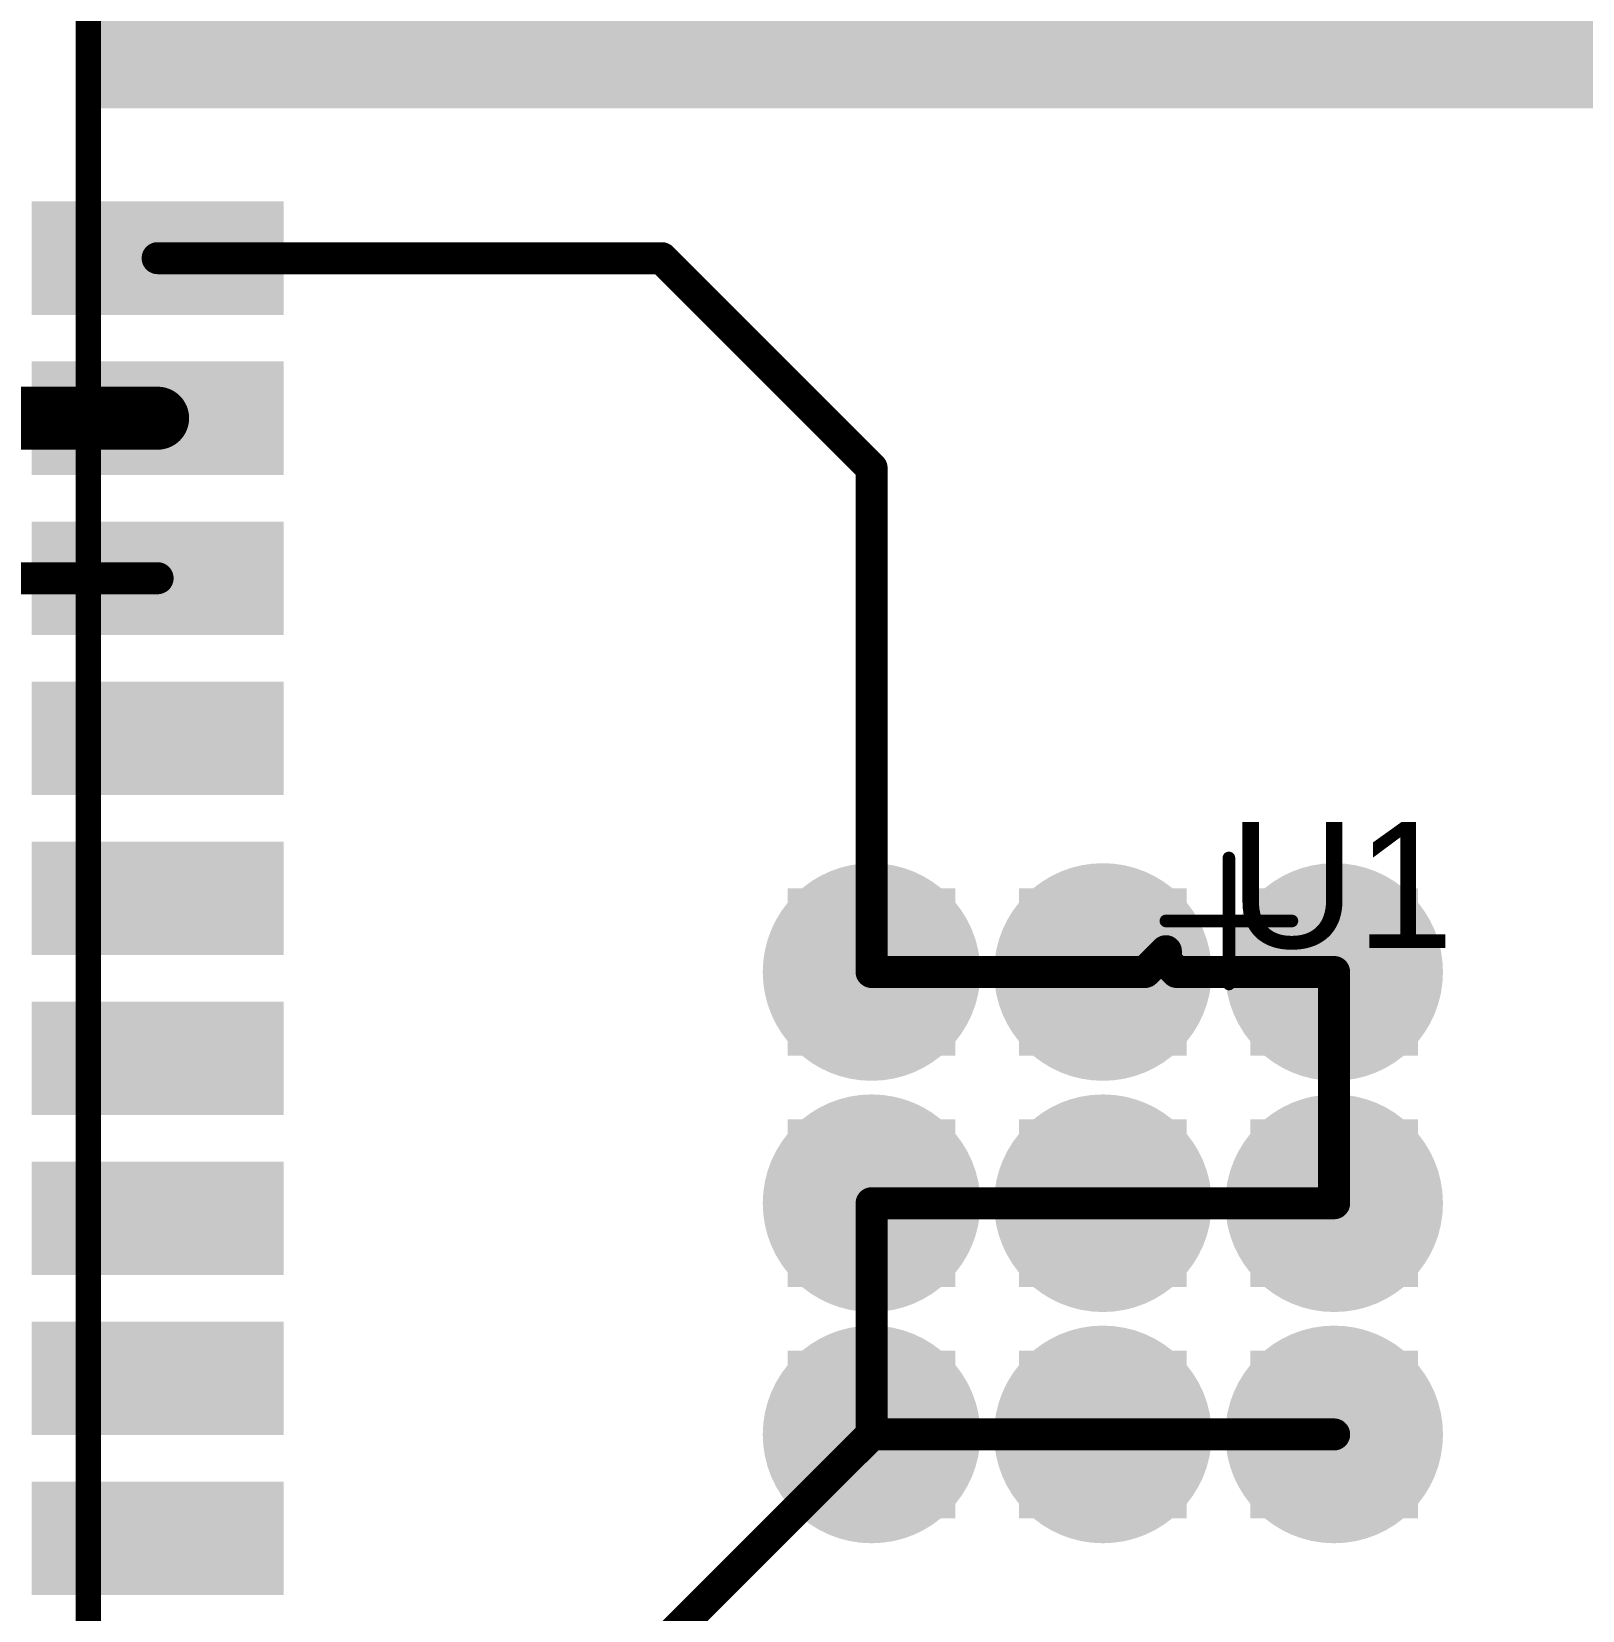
# Model space of a CAD drawing. Header units: inches. Extents: x 0 to 5429, y 0 to 5429.
# Drawn here: x 29.5 to 41.8, y 34.27 to 46.8 of the extents above; entities that cross this region are included whole.
import ezdxf

# ---------------------------------------------------------------- set-up
doc = ezdxf.new("R2010")
doc.units = ezdxf.units.IN
for name, color, linetype in [('Bottom Layer', 5, 'Continuous'), ('Bottom Solder', 6, 'Continuous'), ('GND', 16, 'Continuous'), ('Keep-Out Layer', 6, 'Continuous'), ('Multi-Layer', 9, 'Continuous'), ('Pad Holes', 156, 'Continuous'), ('Top 3D Body', 56, 'Continuous'), ('Top Assembly', 56, 'Continuous'), ('Top Component Center', 56, 'Continuous'), ('Top Layer', 1, 'Continuous'), ('Top Overlay', 2, 'Continuous'), ('Top Paste', 8, 'Continuous'), ('Top Solder', 216, 'Continuous'), ('VDD', 76, 'Continuous')]:
    doc.layers.add(name, color=color, linetype=linetype)
doc.styles.add('Arial', font='', dxfattribs={"height": 0.2})
doc.styles.get('Arial').set_extended_font_data('Arial')

# ---------------------------------------------------------------- blocks, each defined once
blk = doc.blocks.new('FP_ESP32_WROOM_32D_MFG_26')
at = {"layer": 'Keep-Out Layer'}
blk.add_hatch(color=6, dxfattribs=at).paths.add_polyline_path([(-9.00000994, 6.449999800000001), (9.000004859999999, 6.449999800000001), (9.000004859999999, 12.7500126), (-9.00000994, 12.7500126)])
blk.add_hatch(color=6, dxfattribs=at).paths.add_polyline_path([(-9.00000994, 6.449999800000001), (9.000004859999999, 6.449999800000001), (9.000004859999999, 12.7500126), (-9.00000994, 12.7500126)])
at = {"layer": 'Top Layer'}
for points in [[(-9.49998608, 5.710010169999999), (-7.499985, 5.710010169999999), (-7.499985, 4.81000943), (-9.49998608, 4.81000943)], [(-9.49998608, 4.44001017), (-7.499985, 4.44001017), (-7.499985, 3.54000943), (-9.49998608, 3.54000943)], [(-9.49998608, 3.17001017), (-7.499985, 3.17001017), (-7.499985, 2.27000943), (-9.49998608, 2.27000943)], [(-9.49998608, 1.90001017), (-7.499985, 1.90001017), (-7.499985, 1.00000943), (-9.49998608, 1.00000943)], [(-9.49998608, 0.6300101699999999), (-7.499985, 0.6300101699999999), (-7.499985, -0.26999057), (-9.49998608, -0.26999057)], [(-3.50002348, 0.25999694), (-2.1700236, 0.25999694), (-2.1700236, -1.07000294), (-3.50002348, -1.07000294)], [(-1.66497508, 0.25999694), (-0.3349752, 0.25999694), (-0.3349752, -1.07000294), (-1.66497508, -1.07000294)], [(0.17002252, 0.25999694), (1.5000224, 0.25999694), (1.5000224, -1.07000294), (0.17002252, -1.07000294)], [(-9.49998608, -0.63998983), (-7.499985, -0.63998983), (-7.499985, -1.53999057), (-9.49998608, -1.53999057)], [(-3.50002348, -1.57500066), (-2.1700236, -1.57500066), (-2.1700236, -2.90500054), (-3.50002348, -2.90500054)], [(-1.66497508, -1.57500066), (-0.3349752, -1.57500066), (-0.3349752, -2.90500054), (-1.66497508, -2.90500054)], [(0.17002252, -1.57500066), (1.5000224, -1.57500066), (1.5000224, -2.90500054), (0.17002252, -2.90500054)], [(-9.49998608, -1.90998983), (-7.499985, -1.90998983), (-7.499985, -2.80999057), (-9.49998608, -2.80999057)], [(-9.49998608, -3.179989829999999), (-7.499985, -3.179989829999999), (-7.499985, -4.07999057), (-9.49998608, -4.07999057)], [(-3.50002348, -3.40999826), (-2.1700236, -3.40999826), (-2.1700236, -4.73999814), (-3.50002348, -4.73999814)], [(-1.66497508, -3.40999826), (-0.3349752, -3.40999826), (-0.3349752, -4.73999814), (-1.66497508, -4.73999814)], [(0.17002252, -3.40999826), (1.5000224, -3.40999826), (1.5000224, -4.73999814), (0.17002252, -4.73999814)], [(-9.49998608, -4.44998983), (-7.499985, -4.44998983), (-7.499985, -5.34999057), (-9.49998608, -5.34999057)]]:
    blk.add_hatch(color=1, dxfattribs=at).paths.add_polyline_path(points)
at = {"layer": 'Top Paste'}
for points in [[(-9.49998608, 5.710010169999999), (-7.499985, 5.710010169999999), (-7.499985, 4.81000943), (-9.49998608, 4.81000943)], [(-9.49998608, 4.44001017), (-7.499985, 4.44001017), (-7.499985, 3.54000943), (-9.49998608, 3.54000943)], [(-9.49998608, 3.17001017), (-7.499985, 3.17001017), (-7.499985, 2.27000943), (-9.49998608, 2.27000943)], [(-9.49998608, 1.90001017), (-7.499985, 1.90001017), (-7.499985, 1.00000943), (-9.49998608, 1.00000943)], [(-9.49998608, 0.6300101699999999), (-7.499985, 0.6300101699999999), (-7.499985, -0.26999057), (-9.49998608, -0.26999057)], [(-3.50002348, 0.25999694), (-2.1700236, 0.25999694), (-2.1700236, -1.07000294), (-3.50002348, -1.07000294)], [(-1.66497508, 0.25999694), (-0.3349752, 0.25999694), (-0.3349752, -1.07000294), (-1.66497508, -1.07000294)], [(0.17002252, 0.25999694), (1.5000224, 0.25999694), (1.5000224, -1.07000294), (0.17002252, -1.07000294)], [(-9.49998608, -0.63998983), (-7.499985, -0.63998983), (-7.499985, -1.53999057), (-9.49998608, -1.53999057)], [(-3.50002348, -1.57500066), (-2.1700236, -1.57500066), (-2.1700236, -2.90500054), (-3.50002348, -2.90500054)], [(-1.66497508, -1.57500066), (-0.3349752, -1.57500066), (-0.3349752, -2.90500054), (-1.66497508, -2.90500054)], [(0.17002252, -1.57500066), (1.5000224, -1.57500066), (1.5000224, -2.90500054), (0.17002252, -2.90500054)], [(-9.49998608, -1.90998983), (-7.499985, -1.90998983), (-7.499985, -2.80999057), (-9.49998608, -2.80999057)], [(-9.49998608, -3.179989829999999), (-7.499985, -3.179989829999999), (-7.499985, -4.07999057), (-9.49998608, -4.07999057)], [(-3.50002348, -3.40999826), (-2.1700236, -3.40999826), (-2.1700236, -4.73999814), (-3.50002348, -4.73999814)], [(-1.66497508, -3.40999826), (-0.3349752, -3.40999826), (-0.3349752, -4.73999814), (-1.66497508, -4.73999814)], [(0.17002252, -3.40999826), (1.5000224, -3.40999826), (1.5000224, -4.73999814), (0.17002252, -4.73999814)], [(-9.49998608, -4.44998983), (-7.499985, -4.44998983), (-7.499985, -5.34999057), (-9.49998608, -5.34999057)]]:
    blk.add_hatch(color=8, dxfattribs=at).paths.add_polyline_path(points)
at = {"layer": 'Top Solder'}
for points in [[(-9.49998608, 5.710010169999999), (-7.499985, 5.710010169999999), (-7.499985, 4.81000943), (-9.49998608, 4.81000943)], [(-9.49998608, 4.44001017), (-7.499985, 4.44001017), (-7.499985, 3.54000943), (-9.49998608, 3.54000943)], [(-9.49998608, 3.17001017), (-7.499985, 3.17001017), (-7.499985, 2.27000943), (-9.49998608, 2.27000943)], [(-9.49998608, 1.90001017), (-7.499985, 1.90001017), (-7.499985, 1.00000943), (-9.49998608, 1.00000943)], [(-9.49998608, 0.6300101699999999), (-7.499985, 0.6300101699999999), (-7.499985, -0.26999057), (-9.49998608, -0.26999057)], [(-3.50002348, 0.25999694), (-2.1700236, 0.25999694), (-2.1700236, -1.07000294), (-3.50002348, -1.07000294)], [(-1.66497508, 0.25999694), (-0.3349752, 0.25999694), (-0.3349752, -1.07000294), (-1.66497508, -1.07000294)], [(0.17002252, 0.25999694), (1.5000224, 0.25999694), (1.5000224, -1.07000294), (0.17002252, -1.07000294)], [(-9.49998608, -0.63998983), (-7.499985, -0.63998983), (-7.499985, -1.53999057), (-9.49998608, -1.53999057)], [(-3.50002348, -1.57500066), (-2.1700236, -1.57500066), (-2.1700236, -2.90500054), (-3.50002348, -2.90500054)], [(-1.66497508, -1.57500066), (-0.3349752, -1.57500066), (-0.3349752, -2.90500054), (-1.66497508, -2.90500054)], [(0.17002252, -1.57500066), (1.5000224, -1.57500066), (1.5000224, -2.90500054), (0.17002252, -2.90500054)], [(-9.49998608, -1.90998983), (-7.499985, -1.90998983), (-7.499985, -2.80999057), (-9.49998608, -2.80999057)], [(-9.49998608, -3.179989829999999), (-7.499985, -3.179989829999999), (-7.499985, -4.07999057), (-9.49998608, -4.07999057)], [(-3.50002348, -3.40999826), (-2.1700236, -3.40999826), (-2.1700236, -4.73999814), (-3.50002348, -4.73999814)], [(-1.66497508, -3.40999826), (-0.3349752, -3.40999826), (-0.3349752, -4.73999814), (-1.66497508, -4.73999814)], [(0.17002252, -3.40999826), (1.5000224, -3.40999826), (1.5000224, -4.73999814), (0.17002252, -4.73999814)], [(-9.49998608, -4.44998983), (-7.499985, -4.44998983), (-7.499985, -5.34999057), (-9.49998608, -5.34999057)]]:
    blk.add_hatch(color=216, dxfattribs=at).paths.add_polyline_path(points)
at = {"layer": 'Top 3D Body'}
blk.add_lwpolyline([(-9.049997139999999, -12.7999998, 0.1999996, 0.1999996, 0), (-9.049997139999999, 12.7999998, 0.1999996, 0.1999996, 0)], format="xyseb", dxfattribs=at)
at = {"layer": 'Top Component Center'}
for points in [[(2.286e-05, -0.499999, 0.0999998, 0.0999998, 0), (2.286e-05, 0.499999, 0.0999998, 0.0999998, 0)], [(-0.50000154, 2.54e-05, 0.0999998, 0.0999998, 0), (0.49999646, 2.54e-05, 0.0999998, 0.0999998, 0)]]:
    blk.add_lwpolyline(points, format="xyseb", dxfattribs=at)
for points in [[(-0.02497582, 0.499999, 0.0499999, 0.0499999, 1), (0.02502154, 0.499999, 0.0499999, 0.0499999, 1)], [(-0.52500022, 2.54e-05, 0.0499999, 0.0499999, 1), (-0.47500286, 2.54e-05, 0.0499999, 0.0499999, 1)], [(0.47499778, 2.54e-05, 0.0499999, 0.0499999, 1), (0.5249951399999999, 2.54e-05, 0.0499999, 0.0499999, 1)], [(-0.02497582, -0.499999, 0.0499999, 0.0499999, 1), (0.02502154, -0.499999, 0.0499999, 0.0499999, 1)]]:
    blk.add_lwpolyline(points, format="xyseb", close=True, dxfattribs=at)
at = {"layer": 'Top Overlay'}
blk.add_lwpolyline([(-9.049997139999999, 6.0850018, 0.1999996, 0.1999996, 0), (-9.049997139999999, 12.7999998, 0.1999996, 0.1999996, 0)], format="xyseb", dxfattribs=at)
blk.add_lwpolyline([(-9.09999704, 6.0850018, 0.0999998, 0.0999998, 1), (-8.999997239999999, 6.0850018, 0.0999998, 0.0999998, 1)], format="xyseb", close=True, dxfattribs=at)
at = {"layer": 'Top Assembly', "style": 'Arial'}
blk.add_text('U1', height=1.00000054, dxfattribs=at).set_placement((-1.27e-05, -0.21418296))

msp = doc.modelspace()

# ---------------------------------------------------------------- hatches: boundary and pattern name
at = {"layer": 'Bottom Layer'}
h = msp.add_hatch(color=5, dxfattribs=at)
edge = h.paths.add_edge_path()
edge.add_arc((36.1649772, 39.33499879999999), 0.7619999999999999, 0, 360)
h = msp.add_hatch(color=5, dxfattribs=at)
edge = h.paths.add_edge_path()
edge.add_arc((38.0000256, 39.33499879999999), 0.7619999999999999, 0, 360)
h = msp.add_hatch(color=5, dxfattribs=at)
edge = h.paths.add_edge_path()
edge.add_arc((39.8350232, 39.33499879999999), 0.7619999999999999, 0, 360)
h = msp.add_hatch(color=5, dxfattribs=at)
edge = h.paths.add_edge_path()
edge.add_arc((36.1649772, 37.5000012), 0.7619999999999999, 0, 360)
h = msp.add_hatch(color=5, dxfattribs=at)
edge = h.paths.add_edge_path()
edge.add_arc((38.0000256, 37.5000012), 0.7619999999999999, 0, 360)
h = msp.add_hatch(color=5, dxfattribs=at)
edge = h.paths.add_edge_path()
edge.add_arc((39.8350232, 37.5000012), 0.7619999999999999, 0, 360)
h = msp.add_hatch(color=5, dxfattribs=at)
edge = h.paths.add_edge_path()
edge.add_arc((36.1649772, 35.6650036), 0.7619999999999999, 0, 360)
h = msp.add_hatch(color=5, dxfattribs=at)
edge = h.paths.add_edge_path()
edge.add_arc((38.0000256, 35.6650036), 0.7619999999999999, 0, 360)
h = msp.add_hatch(color=5, dxfattribs=at)
edge = h.paths.add_edge_path()
edge.add_arc((39.8350232, 35.6650036), 0.7619999999999999, 0, 360)
at = {"layer": 'Bottom Solder'}
h = msp.add_hatch(color=6, dxfattribs=at)
edge = h.paths.add_edge_path()
edge.add_arc((36.1649772, 39.33499879999999), 0.8636, 0, 360)
h = msp.add_hatch(color=6, dxfattribs=at)
edge = h.paths.add_edge_path()
edge.add_arc((38.0000256, 39.33499879999999), 0.8636, 0, 360)
h = msp.add_hatch(color=6, dxfattribs=at)
edge = h.paths.add_edge_path()
edge.add_arc((39.8350232, 39.33499879999999), 0.8636, 0, 360)
h = msp.add_hatch(color=6, dxfattribs=at)
edge = h.paths.add_edge_path()
edge.add_arc((36.1649772, 37.5000012), 0.8636, 0, 360)
h = msp.add_hatch(color=6, dxfattribs=at)
edge = h.paths.add_edge_path()
edge.add_arc((38.0000256, 37.5000012), 0.8636, 0, 360)
h = msp.add_hatch(color=6, dxfattribs=at)
edge = h.paths.add_edge_path()
edge.add_arc((39.8350232, 37.5000012), 0.8636, 0, 360)
h = msp.add_hatch(color=6, dxfattribs=at)
edge = h.paths.add_edge_path()
edge.add_arc((36.1649772, 35.6650036), 0.8636, 0, 360)
h = msp.add_hatch(color=6, dxfattribs=at)
edge = h.paths.add_edge_path()
edge.add_arc((38.0000256, 35.6650036), 0.8636, 0, 360)
h = msp.add_hatch(color=6, dxfattribs=at)
edge = h.paths.add_edge_path()
edge.add_arc((39.8350232, 35.6650036), 0.8636, 0, 360)
at = {"layer": 'GND'}
h = msp.add_hatch(color=16, dxfattribs=at)
edge = h.paths.add_edge_path()
edge.add_arc((36.1649772, 39.33499879999999), 0.7619999999999999, 0, 360)
h = msp.add_hatch(color=16, dxfattribs=at)
edge = h.paths.add_edge_path()
edge.add_arc((38.0000256, 39.33499879999999), 0.7619999999999999, 0, 360)
h = msp.add_hatch(color=16, dxfattribs=at)
edge = h.paths.add_edge_path()
edge.add_arc((39.8350232, 39.33499879999999), 0.7619999999999999, 0, 360)
h = msp.add_hatch(color=16, dxfattribs=at)
edge = h.paths.add_edge_path()
edge.add_arc((36.1649772, 37.5000012), 0.7619999999999999, 0, 360)
h = msp.add_hatch(color=16, dxfattribs=at)
edge = h.paths.add_edge_path()
edge.add_arc((38.0000256, 37.5000012), 0.7619999999999999, 0, 360)
h = msp.add_hatch(color=16, dxfattribs=at)
edge = h.paths.add_edge_path()
edge.add_arc((39.8350232, 37.5000012), 0.7619999999999999, 0, 360)
h = msp.add_hatch(color=16, dxfattribs=at)
edge = h.paths.add_edge_path()
edge.add_arc((36.1649772, 35.6650036), 0.7619999999999999, 0, 360)
h = msp.add_hatch(color=16, dxfattribs=at)
edge = h.paths.add_edge_path()
edge.add_arc((38.0000256, 35.6650036), 0.7619999999999999, 0, 360)
h = msp.add_hatch(color=16, dxfattribs=at)
edge = h.paths.add_edge_path()
edge.add_arc((39.8350232, 35.6650036), 0.7619999999999999, 0, 360)
at = {"layer": 'Multi-Layer'}
h = msp.add_hatch(color=9, dxfattribs=at)
edge = h.paths.add_edge_path()
edge.add_arc((36.1649772, 39.33499879999999), 0.7619999999999999, 0, 360)
h = msp.add_hatch(color=9, dxfattribs=at)
edge = h.paths.add_edge_path()
edge.add_arc((38.0000256, 39.33499879999999), 0.7619999999999999, 0, 360)
h = msp.add_hatch(color=9, dxfattribs=at)
edge = h.paths.add_edge_path()
edge.add_arc((39.8350232, 39.33499879999999), 0.7619999999999999, 0, 360)
h = msp.add_hatch(color=9, dxfattribs=at)
edge = h.paths.add_edge_path()
edge.add_arc((36.1649772, 37.5000012), 0.7619999999999999, 0, 360)
h = msp.add_hatch(color=9, dxfattribs=at)
edge = h.paths.add_edge_path()
edge.add_arc((38.0000256, 37.5000012), 0.7619999999999999, 0, 360)
h = msp.add_hatch(color=9, dxfattribs=at)
edge = h.paths.add_edge_path()
edge.add_arc((39.8350232, 37.5000012), 0.7619999999999999, 0, 360)
h = msp.add_hatch(color=9, dxfattribs=at)
edge = h.paths.add_edge_path()
edge.add_arc((36.1649772, 35.6650036), 0.7619999999999999, 0, 360)
h = msp.add_hatch(color=9, dxfattribs=at)
edge = h.paths.add_edge_path()
edge.add_arc((38.0000256, 35.6650036), 0.7619999999999999, 0, 360)
h = msp.add_hatch(color=9, dxfattribs=at)
edge = h.paths.add_edge_path()
edge.add_arc((39.8350232, 35.6650036), 0.7619999999999999, 0, 360)
at = {"layer": 'Pad Holes'}
h = msp.add_hatch(color=7, dxfattribs=at)
edge = h.paths.add_edge_path()
edge.add_arc((36.1649772, 39.33499879999999), 0.3809999999999999, 0, 360)
h = msp.add_hatch(color=7, dxfattribs=at)
edge = h.paths.add_edge_path()
edge.add_arc((38.0000256, 39.33499879999999), 0.3809999999999999, 0, 360)
h = msp.add_hatch(color=7, dxfattribs=at)
edge = h.paths.add_edge_path()
edge.add_arc((39.8350232, 39.33499879999999), 0.3809999999999999, 0, 360)
h = msp.add_hatch(color=7, dxfattribs=at)
edge = h.paths.add_edge_path()
edge.add_arc((36.1649772, 37.5000012), 0.3809999999999999, 0, 360)
h = msp.add_hatch(color=7, dxfattribs=at)
edge = h.paths.add_edge_path()
edge.add_arc((38.0000256, 37.5000012), 0.3809999999999999, 0, 360)
h = msp.add_hatch(color=7, dxfattribs=at)
edge = h.paths.add_edge_path()
edge.add_arc((39.8350232, 37.5000012), 0.3809999999999999, 0, 360)
h = msp.add_hatch(color=7, dxfattribs=at)
edge = h.paths.add_edge_path()
edge.add_arc((36.1649772, 35.6650036), 0.3809999999999999, 0, 360)
h = msp.add_hatch(color=7, dxfattribs=at)
edge = h.paths.add_edge_path()
edge.add_arc((38.0000256, 35.6650036), 0.3809999999999999, 0, 360)
h = msp.add_hatch(color=7, dxfattribs=at)
edge = h.paths.add_edge_path()
edge.add_arc((39.8350232, 35.6650036), 0.3809999999999999, 0, 360)
at = {"layer": 'Top Layer'}
h = msp.add_hatch(color=1, dxfattribs=at)
edge = h.paths.add_edge_path()
edge.add_arc((36.1649772, 39.33499879999999), 0.7619999999999999, 0, 360)
h = msp.add_hatch(color=1, dxfattribs=at)
edge = h.paths.add_edge_path()
edge.add_arc((38.0000256, 39.33499879999999), 0.7619999999999999, 0, 360)
h = msp.add_hatch(color=1, dxfattribs=at)
edge = h.paths.add_edge_path()
edge.add_arc((39.8350232, 39.33499879999999), 0.7619999999999999, 0, 360)
h = msp.add_hatch(color=1, dxfattribs=at)
edge = h.paths.add_edge_path()
edge.add_arc((36.1649772, 37.5000012), 0.7619999999999999, 0, 360)
h = msp.add_hatch(color=1, dxfattribs=at)
edge = h.paths.add_edge_path()
edge.add_arc((38.0000256, 37.5000012), 0.7619999999999999, 0, 360)
h = msp.add_hatch(color=1, dxfattribs=at)
edge = h.paths.add_edge_path()
edge.add_arc((39.8350232, 37.5000012), 0.7619999999999999, 0, 360)
h = msp.add_hatch(color=1, dxfattribs=at)
edge = h.paths.add_edge_path()
edge.add_arc((36.1649772, 35.6650036), 0.7619999999999999, 0, 360)
h = msp.add_hatch(color=1, dxfattribs=at)
edge = h.paths.add_edge_path()
edge.add_arc((38.0000256, 35.6650036), 0.7619999999999999, 0, 360)
h = msp.add_hatch(color=1, dxfattribs=at)
edge = h.paths.add_edge_path()
edge.add_arc((39.8350232, 35.6650036), 0.7619999999999999, 0, 360)
at = {"layer": 'Top Solder'}
h = msp.add_hatch(color=216, dxfattribs=at)
edge = h.paths.add_edge_path()
edge.add_arc((36.1649772, 39.33499879999999), 0.8636, 0, 360)
h = msp.add_hatch(color=216, dxfattribs=at)
edge = h.paths.add_edge_path()
edge.add_arc((38.0000256, 39.33499879999999), 0.8636, 0, 360)
h = msp.add_hatch(color=216, dxfattribs=at)
edge = h.paths.add_edge_path()
edge.add_arc((39.8350232, 39.33499879999999), 0.8636, 0, 360)
h = msp.add_hatch(color=216, dxfattribs=at)
edge = h.paths.add_edge_path()
edge.add_arc((36.1649772, 37.5000012), 0.8636, 0, 360)
h = msp.add_hatch(color=216, dxfattribs=at)
edge = h.paths.add_edge_path()
edge.add_arc((38.0000256, 37.5000012), 0.8636, 0, 360)
h = msp.add_hatch(color=216, dxfattribs=at)
edge = h.paths.add_edge_path()
edge.add_arc((39.8350232, 37.5000012), 0.8636, 0, 360)
h = msp.add_hatch(color=216, dxfattribs=at)
edge = h.paths.add_edge_path()
edge.add_arc((36.1649772, 35.6650036), 0.8636, 0, 360)
h = msp.add_hatch(color=216, dxfattribs=at)
edge = h.paths.add_edge_path()
edge.add_arc((38.0000256, 35.6650036), 0.8636, 0, 360)
h = msp.add_hatch(color=216, dxfattribs=at)
edge = h.paths.add_edge_path()
edge.add_arc((39.8350232, 35.6650036), 0.8636, 0, 360)
at = {"layer": 'VDD'}
h = msp.add_hatch(color=76, dxfattribs=at)
edge = h.paths.add_edge_path()
edge.add_arc((36.1649772, 39.33499879999999), 0.7619999999999999, 0, 360)
h = msp.add_hatch(color=76, dxfattribs=at)
edge = h.paths.add_edge_path()
edge.add_arc((38.0000256, 39.33499879999999), 0.7619999999999999, 0, 360)
h = msp.add_hatch(color=76, dxfattribs=at)
edge = h.paths.add_edge_path()
edge.add_arc((39.8350232, 39.33499879999999), 0.7619999999999999, 0, 360)
h = msp.add_hatch(color=76, dxfattribs=at)
edge = h.paths.add_edge_path()
edge.add_arc((36.1649772, 37.5000012), 0.7619999999999999, 0, 360)
h = msp.add_hatch(color=76, dxfattribs=at)
edge = h.paths.add_edge_path()
edge.add_arc((38.0000256, 37.5000012), 0.7619999999999999, 0, 360)
h = msp.add_hatch(color=76, dxfattribs=at)
edge = h.paths.add_edge_path()
edge.add_arc((39.8350232, 37.5000012), 0.7619999999999999, 0, 360)
h = msp.add_hatch(color=76, dxfattribs=at)
edge = h.paths.add_edge_path()
edge.add_arc((36.1649772, 35.6650036), 0.7619999999999999, 0, 360)
h = msp.add_hatch(color=76, dxfattribs=at)
edge = h.paths.add_edge_path()
edge.add_arc((38.0000256, 35.6650036), 0.7619999999999999, 0, 360)
h = msp.add_hatch(color=76, dxfattribs=at)
edge = h.paths.add_edge_path()
edge.add_arc((39.8350232, 35.6650036), 0.7619999999999999, 0, 360)

# ---------------------------------------------------------------- linework, layer by layer
at = {"layer": 'GND'}
for points in [[(38.3350008, 39.33499879999999, 0.254, 0.254, 0), (38.4999992, 39.4999972, 0.254, 0.254, 0)], [(38.4999992, 39.4216636, 0.254, 0.254, 0), (38.4999992, 39.4999972, 0.254, 0.254, 0)], [(38.4999992, 39.4216636, 0.254, 0.254, 0), (38.586664, 39.33499879999999, 0.254, 0.254, 0)], [(36.1649772, 39.33499879999999, 0.254, 0.254, 0), (38.0000256, 39.33499879999999, 0.254, 0.254, 0)], [(38.0000256, 39.33499879999999, 0.254, 0.254, 0), (38.3350008, 39.33499879999999, 0.254, 0.254, 0)], [(38.586664, 39.33499879999999, 0.254, 0.254, 0), (39.8350232, 39.33499879999999, 0.254, 0.254, 0)], [(39.8350232, 37.5000012, 0.254, 0.254, 0), (39.8350232, 39.33499879999999, 0.254, 0.254, 0)], [(36.1649772, 35.6650036, 0.254, 0.254, 0), (36.1649772, 37.5000012, 0.254, 0.254, 0)], [(36.1649772, 37.5000012, 0.254, 0.254, 0), (38.0000256, 37.5000012, 0.254, 0.254, 0)], [(38.0000256, 37.5000012, 0.254, 0.254, 0), (39.8350232, 37.5000012, 0.254, 0.254, 0)], [(36.1649772, 35.6650036, 0.254, 0.254, 0), (38.0000256, 35.6650036, 0.254, 0.254, 0)], [(38.0000256, 35.6650036, 0.254, 0.254, 0), (39.8350232, 35.6650036, 0.254, 0.254, 0)]]:
    msp.add_lwpolyline(points, format="xyseb", dxfattribs=at)
for points in [[(38.43649919999999, 39.4999972, 0.127, 0.127, 1), (38.5634992, 39.4999972, 0.127, 0.127, 1)], [(38.43649919999999, 39.4999972, 0.127, 0.127, 1), (38.5634992, 39.4999972, 0.127, 0.127, 1)], [(38.43649919999999, 39.4216636, 0.127, 0.127, 1), (38.5634992, 39.4216636, 0.127, 0.127, 1)], [(38.43649919999999, 39.4216636, 0.127, 0.127, 1), (38.5634992, 39.4216636, 0.127, 0.127, 1)], [(36.1014772, 39.33499879999999, 0.127, 0.127, 1), (36.2284772, 39.33499879999999, 0.127, 0.127, 1)], [(37.9365256, 39.33499879999999, 0.127, 0.127, 1), (38.0635256, 39.33499879999999, 0.127, 0.127, 1)], [(37.9365256, 39.33499879999999, 0.127, 0.127, 1), (38.0635256, 39.33499879999999, 0.127, 0.127, 1)], [(38.2715008, 39.33499879999999, 0.127, 0.127, 1), (38.3985008, 39.33499879999999, 0.127, 0.127, 1)], [(38.2715008, 39.33499879999999, 0.127, 0.127, 1), (38.3985008, 39.33499879999999, 0.127, 0.127, 1)], [(38.52316399999999, 39.33499879999999, 0.127, 0.127, 1), (38.650164, 39.33499879999999, 0.127, 0.127, 1)], [(38.52316399999999, 39.33499879999999, 0.127, 0.127, 1), (38.650164, 39.33499879999999, 0.127, 0.127, 1)], [(39.7715232, 39.33499879999999, 0.127, 0.127, 1), (39.8985232, 39.33499879999999, 0.127, 0.127, 1)], [(39.7715232, 39.33499879999999, 0.127, 0.127, 1), (39.8985232, 39.33499879999999, 0.127, 0.127, 1)], [(36.1014772, 37.5000012, 0.127, 0.127, 1), (36.2284772, 37.5000012, 0.127, 0.127, 1)], [(36.1014772, 37.5000012, 0.127, 0.127, 1), (36.2284772, 37.5000012, 0.127, 0.127, 1)], [(37.9365256, 37.5000012, 0.127, 0.127, 1), (38.0635256, 37.5000012, 0.127, 0.127, 1)], [(37.9365256, 37.5000012, 0.127, 0.127, 1), (38.0635256, 37.5000012, 0.127, 0.127, 1)], [(39.7715232, 37.5000012, 0.127, 0.127, 1), (39.8985232, 37.5000012, 0.127, 0.127, 1)], [(39.7715232, 37.5000012, 0.127, 0.127, 1), (39.8985232, 37.5000012, 0.127, 0.127, 1)], [(36.1014772, 35.6650036, 0.127, 0.127, 1), (36.2284772, 35.6650036, 0.127, 0.127, 1)], [(36.1014772, 35.6650036, 0.127, 0.127, 1), (36.2284772, 35.6650036, 0.127, 0.127, 1)], [(37.9365256, 35.6650036, 0.127, 0.127, 1), (38.0635256, 35.6650036, 0.127, 0.127, 1)], [(37.9365256, 35.6650036, 0.127, 0.127, 1), (38.0635256, 35.6650036, 0.127, 0.127, 1)], [(39.7715232, 35.6650036, 0.127, 0.127, 1), (39.8985232, 35.6650036, 0.127, 0.127, 1)]]:
    msp.add_lwpolyline(points, format="xyseb", close=True, dxfattribs=at)
at = {"layer": 'Top Layer'}
for points in [[(30.5000152, 45.0000116, 0.254, 0.254, 0), (34.5000072, 45.0000116, 0.254, 0.254, 0)], [(34.5000072, 45.0000116, 0.254, 0.254, 0), (36.1649772, 43.3350416, 0.254, 0.254, 0)], [(25.47834884, 43.7300116, 0.499999, 0.499999, 0), (30.5000152, 43.7300116, 0.499999, 0.499999, 0)], [(36.1649772, 39.33499879999999, 0.254, 0.254, 0), (36.1649772, 43.3350416, 0.254, 0.254, 0)], [(28.46001166, 42.46001159999999, 0.254, 0.254, 0), (30.5000152, 42.46001159999999, 0.254, 0.254, 0)], [(33.2850236, 32.78505, 0.254, 0.254, 0), (36.1649772, 35.6650036, 0.254, 0.254, 0)]]:
    msp.add_lwpolyline(points, format="xyseb", dxfattribs=at)
for points in [[(30.4365152, 45.0000116, 0.127, 0.127, 1), (30.5635152, 45.0000116, 0.127, 0.127, 1)], [(34.4365072, 45.0000116, 0.127, 0.127, 1), (34.5635072, 45.0000116, 0.127, 0.127, 1)], [(34.4365072, 45.0000116, 0.127, 0.127, 1), (34.5635072, 45.0000116, 0.127, 0.127, 1)], [(30.37501671999999, 43.7300116, 0.2499995, 0.2499995, 1), (30.62501368, 43.7300116, 0.2499995, 0.2499995, 1)], [(36.1014772, 43.3350416, 0.127, 0.127, 1), (36.2284772, 43.3350416, 0.127, 0.127, 1)], [(36.1014772, 43.3350416, 0.127, 0.127, 1), (36.2284772, 43.3350416, 0.127, 0.127, 1)], [(30.4365152, 42.46001159999999, 0.127, 0.127, 1), (30.5635152, 42.46001159999999, 0.127, 0.127, 1)], [(36.1014772, 39.33499879999999, 0.127, 0.127, 1), (36.2284772, 39.33499879999999, 0.127, 0.127, 1)], [(36.1014772, 35.6650036, 0.127, 0.127, 1), (36.2284772, 35.6650036, 0.127, 0.127, 1)]]:
    msp.add_lwpolyline(points, format="xyseb", close=True, dxfattribs=at)

# ---------------------------------------------------------------- block references
msp.add_blockref('FP_ESP32_WROOM_32D_MFG_26', (39.00000074, 39.7400018))

doc.saveas('drawing.dxf')
